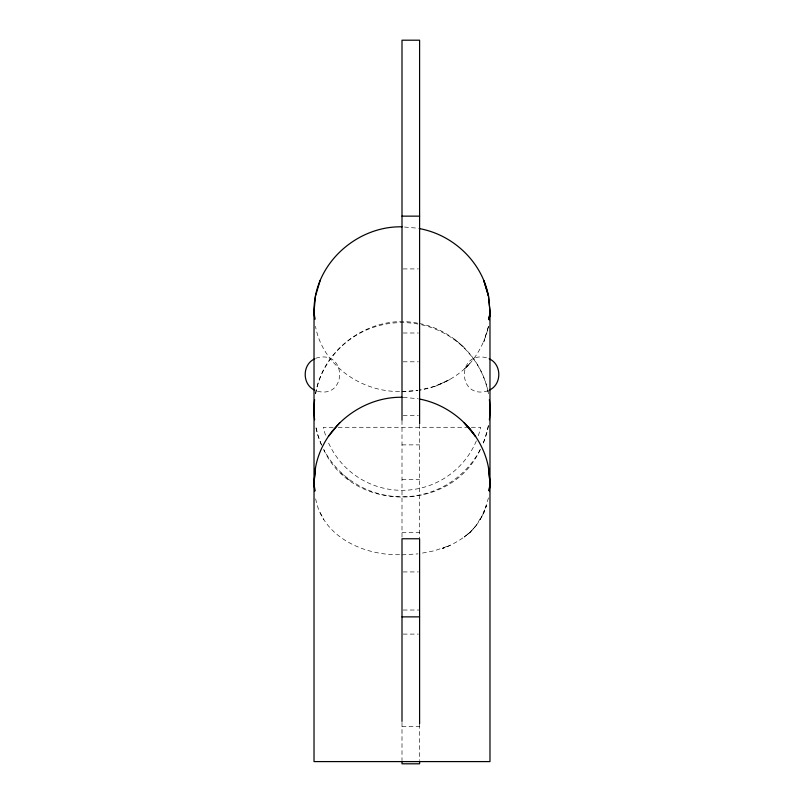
<?xml version="1.0" encoding="UTF-8"?>
<svg xmlns="http://www.w3.org/2000/svg" width="804" height="804" viewBox="0 0 804 804"><rect width="100%" height="100%" fill="white"/><g stroke="black" fill="none" stroke-linecap="round" stroke-linejoin="round"><path stroke-width="0.6" stroke-dasharray="4.02 3.01" d="M315.671 393.628C322.967 347.047 372.433 313.379 418.442 323.349M488.329 425.758L485.093 438.371L482.299 445.446M488.5 497.847L483.797 512.801L486.581 505.535L480.149 519.655L475.636 526.399M488.5 326.323L483.797 341.821L488.5 326.575C484.661 342.745 476.511 357.981 464.209 369.287L470.3 363.096C457.014 377.689 438.582 387.106 419.175 390.231L434.381 386.463L450.139 379.448L434.381 386.704M480.36 449.335C451.356 513.032 352.142 512.932 323.379 448.933M480.149 519.675L483.797 513.063L475.636 526.047L470.3 532.077L475.636 526.208C466.933 536.66 455.014 543.795 442.401 548.549L450.139 545.393L434.381 550.77L419.175 553.695M315.871 358.242C347.519 348.122 347.519 400.884 315.871 390.754M488.128 390.754C456.481 400.884 456.481 348.122 488.128 358.242M402 391.769L418.01 390.503L402 391.699M402 554.85L418.01 553.886M403.176 268.928L418.422 268.928M403.176 332.997L418.422 332.997M403.176 361.81L418.422 361.81M403.176 415.578L418.422 415.578M333.188 427.286L323.319 427.286A80.631 80.631 0 0 0 325.801 436.039M338.152 427.286L466.732 427.286M471.375 427.286L480.681 427.286A80.631 80.631 0 0 1 478.058 436.461M402 444.883L419.598 444.883M402 479.536L419.598 479.536M402 532.61L419.598 532.61M403.176 571.935L418.422 571.935M403.176 610.025L419.598 610.025M403.176 634.095L418.422 634.095M402 726.394L419.598 726.394M399.538 554.7C363.709 555.504 321.891 536.66 315.5 497.847M399.538 391.508C361.016 391.89 322.585 365.408 315.5 326.323M404.462 227.04L418.01 228.235M403.236 397.367L418.01 398.704M419.537 323.52C453.938 330.223 482.521 359.197 488.44 393.789M454.471 339.107L457.255 341.479M460.431 344.172L463.124 346.464M340.876 472.923L343.569 475.214M346.745 477.908L349.529 480.269M320.203 512.661L323.851 519.675M321.419 444.934L317.881 435.195L315.56 425.597M419.598 424.562L419.598 538.258M419.598 724.424L419.598 760.323M402 420.643L402 538.258M402 722.434L402 760.323M488.5 425.537A87.978 87.093 0 0 1 482.33 445.195M480.149 449.687A87.978 87.093 0 0 1 402 496.782A87.978 87.093 0 0 1 323.851 449.687M321.67 445.195A87.978 87.093 0 0 1 315.5 425.537M315.5 393.839A87.978 87.093 0 0 1 418.01 324.052M421.547 324.776A87.978 87.093 0 0 1 488.5 393.839M476.34 440.904A80.631 80.631 0 0 1 327.6 440.773M470.3 532.198L464.209 537.082L470.3 532.198"/><path stroke-width="1.21" d="M489.184 319.64L489.978 311.168L488.5 296.023L483.797 280.526L488.5 296.093L489.978 311.5L489.184 319.791M315.5 467.576L314.022 482.822L314.816 490.963L314.022 482.822L315.5 467.697C322.705 427.477 361.308 396.643 402 397.256M489.184 319.329L489.978 311.168L489.978 761.589L314.022 761.589L314.022 311.168C313.56 264.606 356.212 225.844 402 226.818M489.184 490.963L489.978 482.822L488.5 467.697C482.209 433.487 453.265 405.266 419.175 398.975M489.244 319.168L489.978 311.771L489.244 319.047M320.203 280.325L315.5 296.093L314.022 311.5L314.756 318.907M328.364 436.441L339.791 422.663M314.866 358.785C301.982 364.252 301.982 384.744 314.866 390.211M489.133 390.211C502.018 384.744 502.018 364.252 489.133 358.785M402 216.145L419.598 216.145M402 616.869L419.598 616.869M419.175 228.557C453.175 234.637 482.008 261.943 488.5 296.093M488.5 467.576L489.978 483.093M314.022 311.168L314.816 319.459M419.598 423.849L419.598 40.2L402 40.2L402 420.221M419.598 723.912L419.598 538.76L402 538.76L402 721.429M419.598 761.298L419.598 763.8L402 763.8L402 761.298M489.375 399.568A87.978 87.093 0 0 1 489.375 419.819M314.625 419.819A87.978 87.093 0 0 1 314.625 399.568M489.978 483.234L489.244 490.591L489.978 483.234M470.3 429.326L464.209 422.803L475.636 436.542L470.3 429.326"/></g></svg>
